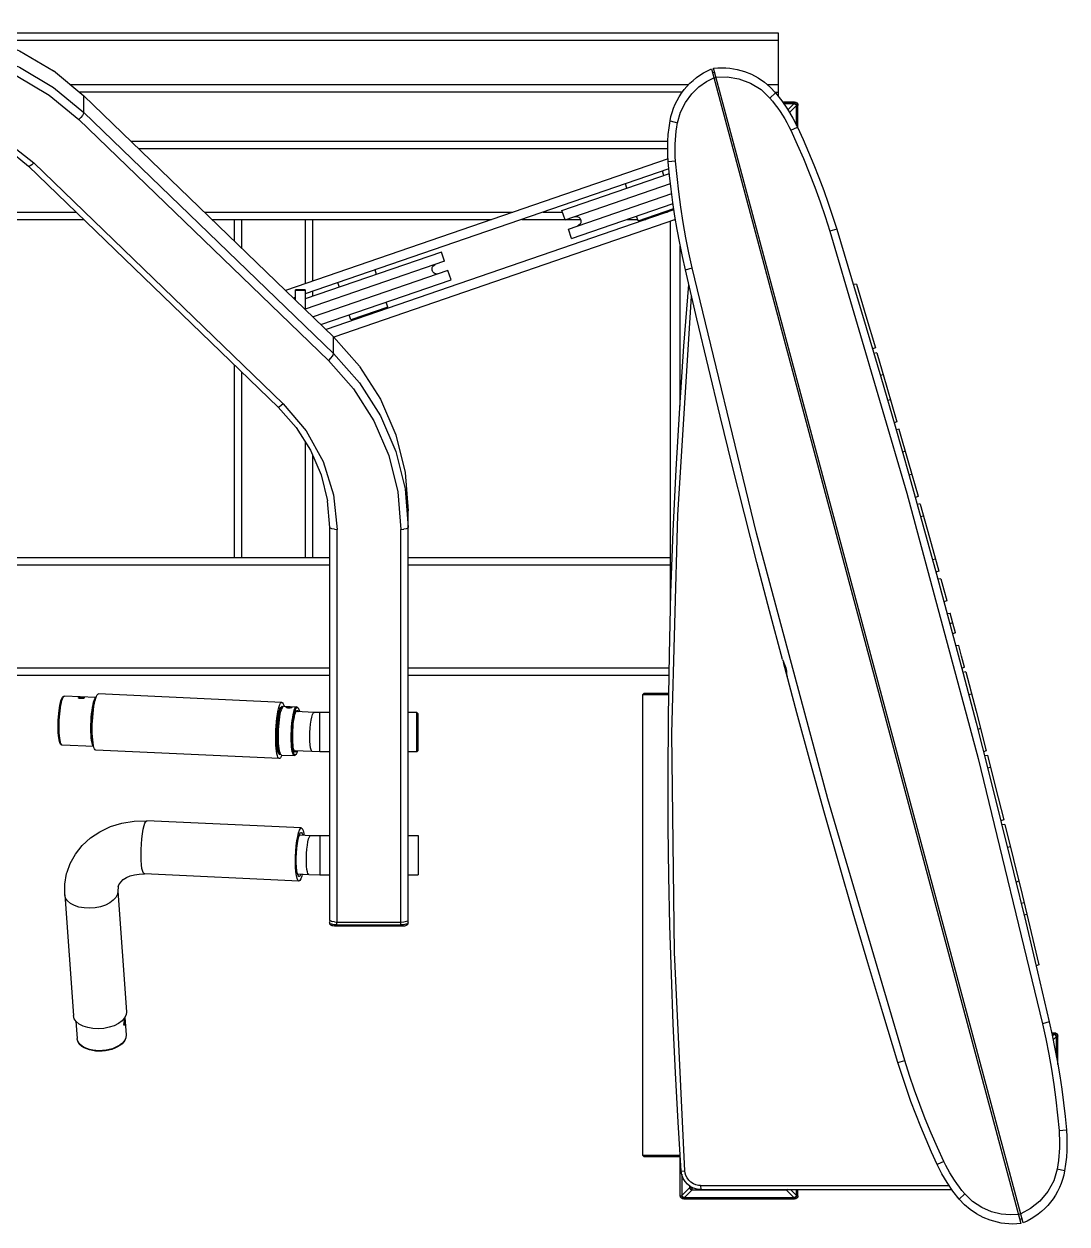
# Model space of a CAD drawing. Header units: millimetres. Extents: x 29224 to 62779, y 35576 to 54938.
# Drawn here: x 37800 to 38467, y 47035 to 47804 of the extents above; entities that cross this region are included whole.
import ezdxf

# ---------------------------------------------------------------- set-up
doc = ezdxf.new("R2010")
doc.units = ezdxf.units.MM
doc.linetypes.add('PEN_TYPE_1', pattern=[0])

# ---------------------------------------------------------------- blocks, each defined once
blk = doc.blocks.new('gimnasio_04')
at = {"color": 7, "linetype": 'PEN_TYPE_1'}
for points in [[(40.345, 6.556), (42.898, 6.363), (45.388, 5.785), (47.754, 4.839), (49.937, 3.547)], [(40.345, 5.502), (42.898, 5.308), (45.388, 4.73), (47.754, 3.783), (49.937, 2.491), (51.885, 0.884)], [(96.335, 5.959), (44.707, 5.959)], [(96.335, 5.489), (46.169, 5.489)], [(96.335, 1.931), (96.335, 5.959)], [(40.345, 4.924), (42.824, 4.735), (45.243, 4.175), (47.539, 3.256), (49.66, 1.999), (51.552, 0.44)], [(51.885, 1.94), (49.932, 3.563)], [(89.401, 0.349), (89.459, 0.625), (89.534, 0.894), (89.625, 1.157), (89.731, 1.413), (89.852, 1.661), (89.989, 1.9), (90.139, 2.13), (90.303, 2.35), (90.48, 2.559), (90.67, 2.758), (90.872, 2.944), (91.086, 3.119), (91.311, 3.28), (91.546, 3.428), (91.792, 3.562), (92.048, 3.68)], [(89.883, 0.232), (90.072, 0.904), (90.383, 1.534), (90.787, 2.08), (91.25, 2.528), (91.734, 2.867), (92.203, 3.106)], [(92.048, 3.68), (111.867, -70.284)], [(92.263, 3.464), (92.113, 3.438)], [(92.194, 3.719), (92.462, 3.744), (92.732, 3.752), (92.978, 3.745), (93.223, 3.725), (93.465, 3.691), (93.703, 3.645), (94.17, 3.514), (94.618, 3.334), (95.045, 3.106), (95.445, 2.833), (95.815, 2.516), (96.151, 2.157)], [(112.014, -70.245), (92.194, 3.719)], [(92.351, 3.132), (92.206, 3.094)], [(92.347, 3.145), (93.049, 3.166)], [(93.049, 3.166), (93.809, 3.047), (94.556, 2.772), (95.23, 2.354), (95.795, 1.815)], [(90.58, 2.663), (51.023, 2.663)], [(96.335, 2.663), (95.629, 2.663)], [(90.205, 2.193), (51.592, 2.193)], [(67.862, -13.492), (51.879, 1.957)], [(51.885, 1.94), (51.879, 1.957)], [(51.885, 0.884), (51.885, 1.94)], [(96.151, 2.157), (95.795, 1.815)], [(95.795, 1.815), (95.97, 1.604), (96.138, 1.387), (96.301, 1.167), (96.455, 0.941), (96.605, 0.712), (96.747, 0.477), (96.884, 0.238), (97.012, -0.006), (97.134, -0.254)], [(96.114, 2.193), (96.335, 2.193)], [(96.151, 2.157), (96.557, 1.64), (96.929, 1.097), (97.263, 0.532), (97.561, -0.055)], [(96.61, 1.566), (97.365, 1.566)], [(97.365, 1.566), (97.365, 1.478)], [(97.365, 1.566), (97.453, 1.548), (97.524, 1.499), (97.572, 1.427), (97.59, 1.34)], [(40.345, 0.985), (42.642, 0.767), (44.851, 0.119), (46.885, -0.931), (48.667, -2.345)], [(51.885, 0.884), (51.859, 0.814), (51.788, 0.704), (51.678, 0.573), (51.552, 0.44)], [(67.862, -14.549), (51.885, 0.884)], [(96.674, 1.478), (97.365, 1.478)], [(97.329, 1.452), (96.691, 1.452)], [(96.945, 1.068), (97.329, 1.452)], [(97.059, 0.886), (97.479, 1.304)], [(97.329, 1.452), (97.378, 1.446), (97.419, 1.425), (97.45, 1.394), (97.471, 1.353), (97.479, 1.304)], [(97.365, 1.478), (97.418, 1.467), (97.462, 1.438), (97.491, 1.394), (97.502, 1.34)], [(97.479, 1.304), (97.479, 0.116)], [(97.504, 1.34), (97.502, 1.34)], [(97.59, 1.34), (97.504, 1.34)], [(97.504, 0.064), (97.504, 1.34)], [(97.59, -0.122), (97.59, 1.34)], [(40.345, 0.635), (42.115, 0.502), (43.84, 0.101), (45.479, -0.555), (46.991, -1.448), (48.34, -2.561)], [(67.528, -14.993), (51.552, 0.44)], [(89.288, -2.272), (89.26, -1.834), (89.25, -1.396), (89.26, -0.957), (89.288, -0.52), (89.336, -0.085), (89.403, 0.349)], [(89.403, 0.349), (89.883, 0.232)], [(89.758, -2.231), (89.738, -1.954), (89.729, -1.679), (89.727, -1.404), (89.732, -1.131), (89.746, -0.856), (89.768, -0.582), (89.799, -0.31), (89.836, -0.039), (89.883, 0.232)], [(97.134, -0.254), (97.561, -0.055)], [(97.134, -0.254), (97.548, -1.155), (97.941, -2.063), (98.317, -2.98), (98.674, -3.903), (99.012, -4.832), (99.331, -5.769), (99.631, -6.713)], [(97.561, -0.055), (97.924, -0.853), (98.273, -1.656), (98.609, -2.466), (98.93, -3.281), (99.236, -4.102), (99.529, -4.927), (99.807, -5.759), (100.07, -6.595)], [(54.883, -0.945), (89.261, -0.945)], [(55.371, -1.417), (89.25, -1.417)], [(89.274, -2.076), (64.786, -10.509)], [(89.758, -2.231), (89.288, -2.272)], [(90.385, -9.191), (90.195, -8.335), (90.02, -7.476), (89.86, -6.614), (89.716, -5.75), (89.586, -4.884), (89.472, -4.015), (89.372, -3.144), (89.288, -2.272)], [(90.824, -9.074), (90.611, -8.105), (90.419, -7.135), (90.248, -6.16), (90.095, -5.182), (89.963, -4.2), (89.851, -3.217), (89.758, -2.231)], [(48.667, -2.345), (48.54, -2.459), (48.431, -2.537), (48.36, -2.568), (48.34, -2.561)], [(64.317, -17.994), (48.34, -2.561)], [(64.646, -17.778), (48.667, -2.345)], [(89.331, -2.721), (66.052, -10.737)], [(82.484, -5.397), (89.362, -3.029)], [(89.012, -3.149), (88.913, -2.864)], [(82.688, -5.991), (89.432, -3.668)], [(86.638, -3.968), (86.54, -3.683)], [(82.893, -6.585), (89.509, -4.306)], [(89.654, -5.348), (67.382, -13.017)], [(83.096, -7.177), (89.597, -4.939)], [(87.357, -6.056), (89.642, -5.27)], [(32.709, -5.494), (51.376, -5.494)], [(32.709, -5.966), (51.864, -5.966)], [(59.593, -5.494), (79.348, -5.494)], [(60.082, -5.966), (77.977, -5.966)], [(61.501, -5.966), (61.501, -7.337)], [(61.973, -5.966), (61.973, -7.793)], [(66.05, -5.966), (66.05, -10.073)], [(66.522, -5.966), (66.522, -9.912)], [(89.753, -5.978), (67.885, -13.507)], [(79.906, -5.966), (82.679, -5.966)], [(81.276, -5.494), (82.517, -5.494)], [(82.688, -5.991), (82.484, -5.397)], [(82.759, -5.966), (83.674, -5.966)], [(83.282, -5.787), (83.332, -5.774), (83.384, -5.769), (83.447, -5.776), (83.506, -5.794), (83.559, -5.823), (83.606, -5.861), (83.644, -5.908), (83.673, -5.961), (83.692, -6.02), (83.698, -6.084), (83.683, -6.18), (83.639, -6.265), (83.573, -6.334), (83.487, -6.38)], [(86.615, -5.966), (87.326, -5.966)], [(87.357, -6.056), (87.251, -5.747)], [(87.618, -5.966), (87.858, -5.966)], [(88.995, -5.494), (89.229, -5.494)], [(89.432, -31.1), (89.432, -6.088)], [(89.758, -6.004), (89.677, -6.004)], [(83.096, -7.177), (82.893, -6.585)], [(100.07, -6.595), (99.631, -6.713)], [(99.631, -6.713), (104.559, -23.489), (109.117, -40.499), (113.238, -57.491)], [(100.07, -6.595), (101.024, -9.74), (101.964, -12.889), (102.891, -16.042), (103.803, -19.199), (104.702, -22.36), (105.587, -25.525), (106.458, -28.693), (107.316, -31.866), (108.159, -35.042), (108.989, -38.221), (109.805, -41.405), (110.607, -44.592), (111.395, -47.782), (112.169, -50.976), (112.929, -54.173), (113.676, -57.374)], [(90.059, -17.926), (90.059, -7.666)], [(74.769, -8.053), (66.052, -11.056)], [(74.973, -8.647), (74.769, -8.053)], [(74.973, -8.647), (66.052, -11.718)], [(70.616, -9.484), (70.516, -9.199)], [(74.584, -9.445), (74.534, -9.458), (74.483, -9.463), (74.419, -9.456), (74.36, -9.438), (74.307, -9.409), (74.26, -9.37), (74.222, -9.324), (74.193, -9.27), (74.175, -9.211), (74.169, -9.148), (74.184, -9.052), (74.227, -8.966), (74.294, -8.897), (74.38, -8.852)], [(90.385, -9.191), (90.824, -9.074)], [(96.599, -34.153), (95.775, -31.044), (94.965, -27.932), (94.169, -24.816), (93.385, -21.698), (92.615, -18.576), (91.859, -15.45), (91.115, -12.322), (90.385, -9.191)], [(104.429, -59.852), (99.502, -43.076), (94.945, -26.066), (90.824, -9.074)], [(75.178, -9.241), (66.548, -12.212)], [(67.054, -12.701), (75.381, -9.834)], [(75.381, -9.834), (75.178, -9.241)], [(65.424, -11.126), (65.424, -10.465)], [(66.052, -10.465), (65.424, -10.465)], [(65.424, -10.486), (66.052, -10.486)], [(66.052, -10.465), (66.052, -11.733)], [(66.522, -10.574), (66.522, -10.893)], [(68.241, -10.302), (68.143, -10.016)], [(90.118, -66.93), (89.92, -63.785), (89.749, -60.639), (89.604, -57.492), (89.485, -54.344), (89.393, -51.194), (89.327, -48.044), (89.288, -44.894), (89.274, -41.743), (89.295, -37.787), (89.358, -33.833), (89.462, -29.879), (89.607, -25.927), (89.794, -21.976), (90.023, -18.028), (90.293, -14.082), (90.604, -10.138)], [(101.33, -10.104), (101.145, -10.136)], [(101.33, -10.101), (101.943, -12.147), (102.548, -14.196)], [(65.424, -10.953), (65.292, -10.999)], [(71.333, -11.574), (71.228, -11.264)], [(90.355, -66.917), (89.678, -52.918), (89.524, -38.896), (89.89, -24.879), (90.778, -10.892)], [(68.96, -12.391), (68.855, -12.081)], [(71.333, -11.574), (68.96, -12.391)], [(67.862, -13.492), (67.855, -13.476)], [(69.522, -15.359), (67.855, -13.476)], [(67.862, -14.549), (67.862, -13.492)], [(67.862, -14.549), (67.837, -14.619), (67.764, -14.729), (67.657, -14.86), (67.528, -14.993)], [(67.862, -14.549), (69.525, -16.429), (70.863, -18.538), (71.843, -20.823), (72.44, -23.229), (72.642, -25.695)], [(102.548, -14.196), (102.37, -14.261)], [(102.639, -14.51), (102.453, -14.542)], [(102.642, -14.511), (103.284, -16.714), (103.921, -18.919)], [(61.501, -15.275), (61.501, -27.62)], [(67.528, -14.993), (69.144, -16.819), (70.443, -18.867), (71.394, -21.087), (71.975, -23.422), (72.17, -25.817)], [(69.525, -15.374), (70.863, -17.483), (71.843, -19.768), (72.44, -22.172), (72.642, -24.638)], [(61.973, -15.73), (61.973, -27.62)], [(103.049, -15.908), (102.871, -15.971)], [(103.518, -17.522), (103.334, -17.565)], [(64.646, -17.778), (64.517, -17.892), (64.41, -17.97), (64.336, -17.999), (64.317, -17.994)], [(64.317, -17.994), (65.466, -19.293), (66.39, -20.752), (67.067, -22.329), (67.481, -23.991)], [(64.646, -17.778), (66.109, -19.5), (67.198, -21.466), (67.867, -23.598), (68.093, -25.817)], [(103.921, -18.922), (103.744, -18.987)], [(103.921, -18.922), (103.921, -18.919)], [(104.06, -19.406), (103.872, -19.438)], [(104.058, -19.399), (104.67, -21.549), (105.275, -23.701)], [(66.05, -20.214), (66.05, -27.62)], [(66.522, -21.056), (66.522, -27.62)], [(104.458, -20.805), (104.283, -20.87)], [(104.883, -22.303), (104.696, -22.337)], [(105.277, -23.706), (105.1, -23.769)], [(105.277, -23.706), (105.275, -23.701)], [(67.621, -25.695), (67.481, -23.991)], [(105.412, -24.189), (105.227, -24.222)], [(105.415, -24.194), (106.011, -26.341), (106.6, -28.491)], [(72.642, -50.854), (72.642, -24.638)], [(105.627, -24.962), (105.445, -25.006)], [(67.912, -25.807), (67.759, -25.781), (67.657, -25.742), (67.621, -25.695)], [(67.621, -50.854), (67.621, -25.695)], [(67.912, -25.807), (68.093, -25.817)], [(68.093, -50.976), (68.093, -25.817)], [(72.17, -25.817), (72.341, -25.807)], [(72.17, -50.976), (72.17, -25.817)], [(72.341, -25.807), (72.359, -25.805)], [(72.606, -25.742), (72.504, -25.781), (72.359, -25.805)], [(72.606, -25.742), (72.642, -25.695)], [(35.767, -27.62), (67.621, -27.62)], [(72.642, -27.62), (89.432, -27.62)], [(35.767, -28.092), (67.621, -28.092)], [(72.642, -28.092), (89.432, -28.092)], [(106.389, -27.721), (106.21, -27.776)], [(106.6, -28.497), (106.425, -28.561)], [(106.734, -28.981), (106.548, -29.013)], [(106.6, -28.497), (106.6, -28.491)], [(106.735, -28.986), (106.925, -29.684), (107.115, -30.382)], [(107.115, -30.387), (106.936, -30.452)], [(107.115, -30.387), (107.115, -30.382)], [(107.333, -31.199), (107.147, -31.232)], [(107.666, -32.439), (107.5, -31.817), (107.333, -31.194)], [(107.499, -31.816), (107.316, -31.866)], [(107.665, -32.436), (107.487, -32.5)], [(107.665, -32.436), (107.666, -32.439)], [(107.881, -33.248), (107.694, -33.281)], [(108.254, -34.65), (108.068, -33.951), (107.883, -33.252)], [(96.599, -34.153), (96.656, -34.296), (96.739, -34.479), (96.809, -34.682), (96.849, -34.892), (96.867, -35.091), (96.89, -35.245)], [(96.652, -34.357), (96.654, -34.355)], [(103.993, -59.97), (103.026, -56.783), (102.073, -53.591), (101.134, -50.395), (100.209, -47.195), (99.299, -43.991), (98.403, -40.783), (97.521, -37.571), (96.654, -34.355)], [(34.457, -35.153), (67.621, -35.153)], [(34.506, -34.681), (67.621, -34.681)], [(72.642, -34.681), (89.372, -34.681)], [(72.642, -35.153), (89.367, -35.153)], [(108.254, -34.656), (108.077, -34.721)], [(108.33, -34.948), (108.143, -34.977)], [(108.254, -34.656), (108.254, -34.65)], [(108.33, -34.943), (108.991, -37.468), (109.642, -39.995)], [(50.225, -38.449), (50.228, -38.243), (50.236, -38.033), (50.248, -37.825), (50.266, -37.622), (50.287, -37.426), (50.311, -37.242), (50.341, -37.072), (50.375, -36.917), (50.409, -36.787), (50.445, -36.687), (50.481, -36.613), (50.515, -36.56), (50.554, -36.525), (50.601, -36.504), (50.634, -36.5)], [(50.437, -36.912), (50.471, -36.777), (50.507, -36.666), (50.544, -36.583), (50.581, -36.528), (50.619, -36.502), (50.634, -36.5)], [(52.652, -36.593), (50.634, -36.5)], [(51.534, -36.606), (51.537, -36.596), (51.55, -36.587), (51.569, -36.578), (51.599, -36.574), (51.633, -36.569), (51.67, -36.567), (51.713, -36.567), (51.755, -36.569)], [(51.69, -36.663), (51.649, -36.66), (51.612, -36.653), (51.581, -36.643), (51.558, -36.634), (51.542, -36.621), (51.534, -36.608), (51.534, -36.606)], [(51.91, -36.606), (51.906, -36.614), (51.895, -36.624), (51.874, -36.635), (51.846, -36.647), (51.812, -36.655), (51.773, -36.66), (51.731, -36.663), (51.69, -36.663)], [(51.755, -36.569), (51.794, -36.57), (51.831, -36.575), (51.862, -36.58), (51.887, -36.587), (51.903, -36.595), (51.91, -36.603), (51.91, -36.606)], [(52.328, -38.561), (52.331, -38.33), (52.339, -38.095), (52.354, -37.864), (52.375, -37.638), (52.399, -37.423), (52.43, -37.225), (52.463, -37.047), (52.5, -36.896), (52.539, -36.772), (52.58, -36.679), (52.621, -36.619), (52.649, -36.603)], [(52.386, -38.551), (52.388, -38.326), (52.398, -38.1), (52.413, -37.876), (52.432, -37.656), (52.456, -37.449), (52.484, -37.257), (52.517, -37.086), (52.552, -36.938), (52.579, -36.855)], [(52.442, -37.861), (52.465, -37.612), (52.491, -37.373), (52.523, -37.151), (52.559, -36.949), (52.598, -36.772), (52.64, -36.624), (52.683, -36.507), (52.728, -36.424), (52.772, -36.377), (52.81, -36.364)], [(64.554, -36.901), (52.81, -36.364)], [(87.647, -36.409), (87.727, -36.331)], [(87.647, -36.409), (87.647, -65.905)], [(89.351, -36.409), (87.647, -36.409)], [(89.351, -36.331), (87.727, -36.331)], [(108.706, -36.38), (108.521, -36.416)], [(50.29, -38.468), (50.292, -38.273), (50.3, -38.066), (50.311, -37.851), (50.329, -37.64), (50.35, -37.436), (50.375, -37.244), (50.404, -37.068), (50.437, -36.912)], [(64.159, -39.163), (64.162, -38.909), (64.172, -38.652), (64.187, -38.396), (64.209, -38.147), (64.235, -37.91), (64.266, -37.687), (64.302, -37.485), (64.341, -37.308), (64.384, -37.159), (64.427, -37.042), (64.473, -36.959), (64.517, -36.912), (64.554, -36.901)], [(64.206, -39.093), (64.209, -38.868), (64.218, -38.639), (64.232, -38.413), (64.252, -38.191), (64.278, -37.983), (64.307, -37.789), (64.34, -37.617), (64.375, -37.469), (64.413, -37.347), (64.452, -37.257), (64.493, -37.199)], [(64.221, -39.072), (64.226, -38.792), (64.24, -38.509), (64.263, -38.232), (64.294, -37.975), (64.333, -37.745), (64.375, -37.552)], [(64.24, -39.043), (64.244, -38.855), (64.25, -38.667), (64.261, -38.476), (64.278, -38.292), (64.297, -38.115), (64.32, -37.952), (64.346, -37.802), (64.375, -37.672), (64.406, -37.561), (64.439, -37.475), (64.455, -37.444)], [(64.286, -39.093), (64.289, -38.87), (64.297, -38.644), (64.312, -38.418), (64.331, -38.199), (64.356, -37.993), (64.385, -37.801), (64.418, -37.63), (64.454, -37.482), (64.476, -37.41)], [(64.327, -39.108), (64.33, -38.888), (64.338, -38.665), (64.351, -38.444), (64.369, -38.226), (64.393, -38.019), (64.421, -37.825), (64.452, -37.649), (64.486, -37.496), (64.52, -37.374)], [(64.375, -37.552), (64.423, -37.404), (64.473, -37.304), (64.522, -37.259), (64.537, -37.262)], [(64.455, -37.444), (64.476, -37.41)], [(64.574, -37.208), (64.476, -37.41)], [(64.541, -37.172), (64.501, -37.194)], [(64.507, -37.2), (64.548, -37.246)], [(64.587, -37.216), (64.522, -37.366)], [(64.584, -37.2), (64.541, -37.172)], [(64.554, -36.901), (64.561, -36.901), (64.602, -36.927), (64.642, -36.989), (64.677, -37.085), (64.69, -37.137)], [(64.574, -37.208), (64.624, -37.161)], [(64.624, -37.161), (64.587, -37.216)], [(64.67, -37.142), (64.624, -37.161)], [(64.67, -37.142), (65.498, -37.179)], [(64.825, -37.212), (64.826, -37.203), (64.839, -37.194), (64.859, -37.185), (64.888, -37.179), (64.922, -37.176), (64.961, -37.174), (65.004, -37.174), (65.044, -37.174)], [(64.979, -37.27), (64.939, -37.267), (64.903, -37.26), (64.87, -37.251), (64.847, -37.239), (64.831, -37.226), (64.825, -37.215), (64.825, -37.212)], [(65.199, -37.212), (65.196, -37.22), (65.184, -37.231), (65.165, -37.242), (65.135, -37.252), (65.101, -37.26), (65.062, -37.267), (65.02, -37.27), (64.979, -37.27)], [(65.044, -37.174), (65.085, -37.177), (65.121, -37.181), (65.153, -37.185), (65.176, -37.192), (65.192, -37.2), (65.199, -37.21), (65.199, -37.212)], [(65.155, -39.147), (65.157, -38.927), (65.166, -38.702), (65.179, -38.481), (65.197, -38.263), (65.222, -38.056), (65.248, -37.863), (65.28, -37.687), (65.315, -37.534)], [(65.245, -39.09), (65.248, -38.893), (65.254, -38.694), (65.267, -38.496), (65.285, -38.302), (65.306, -38.12), (65.332, -37.952), (65.36, -37.801), (65.391, -37.671), (65.425, -37.565), (65.44, -37.532)], [(65.315, -37.534), (65.35, -37.405), (65.388, -37.303), (65.427, -37.229), (65.466, -37.189), (65.498, -37.179)], [(65.38, -37.524), (65.345, -37.672)], [(65.38, -37.524), (65.417, -37.405), (65.456, -37.314), (65.497, -37.257), (65.536, -37.233), (65.573, -37.241), (65.588, -37.255)], [(65.44, -37.532), (65.476, -37.462)], [(66.615, -37.544), (65.458, -37.491)], [(65.476, -37.462), (65.498, -37.431)], [(65.485, -37.461), (65.529, -37.495)], [(65.542, -37.203), (65.498, -37.179)], [(65.498, -37.431), (65.528, -37.413), (65.562, -37.421), (65.593, -37.461), (65.609, -37.498)], [(65.542, -37.203), (65.588, -37.255)], [(65.588, -37.255), (65.609, -37.285), (65.642, -37.36), (65.671, -37.467), (65.676, -37.501)], [(66.338, -39.117), (66.345, -38.841), (66.361, -38.561), (66.387, -38.292), (66.421, -38.05), (66.462, -37.845), (66.508, -37.687), (66.556, -37.586), (66.605, -37.545), (66.615, -37.544)], [(66.993, -37.552), (66.615, -37.544)], [(66.993, -40.063), (66.993, -37.552)], [(67.621, -37.552), (66.993, -37.552)], [(73.192, -37.552), (72.642, -37.552)], [(73.269, -37.63), (73.192, -37.552)], [(73.192, -40.063), (73.192, -37.552)], [(73.269, -39.985), (73.269, -37.63)], [(52.416, -38.504), (52.419, -38.317)], [(52.419, -38.317), (52.427, -38.107)], [(52.427, -38.107), (52.442, -37.861)], [(65.212, -39.135), (65.215, -38.912), (65.225, -38.686), (65.238, -38.46), (65.259, -38.242), (65.284, -38.035), (65.313, -37.843), (65.345, -37.672)], [(50.492, -39.635), (50.471, -39.633), (50.425, -39.612), (50.391, -39.58), (50.362, -39.539), (50.337, -39.484), (50.311, -39.406), (50.288, -39.303), (50.267, -39.171), (50.249, -39.013), (50.236, -38.834), (50.228, -38.642), (50.225, -38.449)], [(50.492, -39.635), (50.471, -39.63), (50.437, -39.596), (50.404, -39.534), (50.375, -39.443), (50.35, -39.326), (50.329, -39.184), (50.311, -39.023), (50.3, -38.844), (50.292, -38.657), (50.29, -38.468)], [(52.507, -39.72), (52.5, -39.718), (52.463, -39.674), (52.43, -39.596), (52.399, -39.485), (52.375, -39.345), (52.354, -39.179), (52.339, -38.991), (52.331, -38.782), (52.328, -38.561)], [(52.46, -39.459), (52.456, -39.445), (52.432, -39.31), (52.413, -39.148), (52.398, -38.966), (52.388, -38.764), (52.386, -38.551)], [(52.414, -38.626), (52.416, -38.504)], [(52.645, -39.97), (52.64, -39.969), (52.598, -39.943), (52.559, -39.882), (52.523, -39.785), (52.491, -39.656), (52.465, -39.495), (52.442, -39.31), (52.427, -39.1), (52.417, -38.87), (52.414, -38.626)], [(64.39, -40.506), (64.384, -40.504), (64.341, -40.48), (64.302, -40.418), (64.266, -40.322), (64.235, -40.192), (64.209, -40.032), (64.187, -39.845), (64.172, -39.635), (64.162, -39.406), (64.159, -39.163)], [(64.375, -40.223), (64.34, -40.179), (64.307, -40.102), (64.278, -39.995), (64.252, -39.858), (64.232, -39.697), (64.218, -39.511), (64.209, -39.31), (64.206, -39.093)], [(64.221, -39.072), (64.226, -39.337)], [(64.34, -39.954), (64.32, -39.899), (64.297, -39.804), (64.278, -39.685), (64.261, -39.547), (64.25, -39.393), (64.244, -39.223), (64.24, -39.043)], [(64.356, -39.983), (64.331, -39.853), (64.312, -39.692), (64.297, -39.508), (64.289, -39.308), (64.286, -39.093)], [(64.4, -40.031), (64.393, -40.003), (64.369, -39.865), (64.351, -39.702), (64.338, -39.519), (64.33, -39.319), (64.327, -39.108)], [(65.355, -40.314), (65.35, -40.314), (65.315, -40.291), (65.28, -40.237), (65.248, -40.154), (65.222, -40.04), (65.197, -39.902), (65.179, -39.739), (65.166, -39.557), (65.157, -39.358), (65.155, -39.147)], [(65.451, -40.245), (65.417, -40.265), (65.38, -40.255), (65.345, -40.213), (65.313, -40.136), (65.284, -40.031), (65.259, -39.895), (65.238, -39.734), (65.225, -39.55), (65.215, -39.35), (65.212, -39.135)], [(65.357, -40.027), (65.332, -39.97), (65.306, -39.876), (65.285, -39.757), (65.267, -39.616), (65.254, -39.454), (65.248, -39.279), (65.245, -39.09)], [(66.499, -40.052), (66.462, -40.029), (66.421, -39.944), (66.387, -39.804), (66.361, -39.612), (66.345, -39.379), (66.338, -39.117)], [(109.274, -38.567), (109.095, -38.629)], [(52.509, -39.728), (50.492, -39.635)], [(64.39, -40.506), (52.645, -39.97)], [(64.294, -39.951), (64.263, -39.786), (64.24, -39.578), (64.226, -39.337)], [(64.405, -40.143), (64.375, -40.135), (64.333, -40.07), (64.294, -39.952)], [(64.356, -39.983), (64.34, -39.954)], [(64.356, -39.983), (64.437, -40.2)], [(64.371, -40.203), (64.414, -40.162)], [(64.375, -40.223), (64.403, -40.232)], [(64.546, -40.283), (64.517, -40.363), (64.473, -40.446), (64.427, -40.494), (64.39, -40.506)], [(64.401, -40.039), (64.45, -40.195)], [(64.403, -40.232), (64.445, -40.211)], [(64.437, -40.2), (64.483, -40.25)], [(64.45, -40.195), (64.483, -40.25)], [(64.483, -40.25), (64.527, -40.276)], [(64.527, -40.276), (65.355, -40.314)], [(66.499, -40.052), (65.344, -40)], [(65.355, -40.314), (65.401, -40.293)], [(65.378, -40.063), (65.357, -40.027)], [(65.415, -40.003), (65.368, -40.032)], [(65.495, -40.006), (65.494, -40.011), (65.459, -40.061), (65.425, -40.083), (65.391, -40.074), (65.378, -40.063)], [(65.401, -40.293), (65.451, -40.245)], [(65.562, -40.009), (65.536, -40.092), (65.497, -40.182), (65.456, -40.241), (65.451, -40.245)], [(66.993, -40.063), (66.499, -40.052)], [(67.621, -40.063), (66.993, -40.063)], [(73.192, -40.063), (72.642, -40.063)], [(73.269, -39.985), (73.192, -40.063)], [(109.644, -40.003), (109.467, -40.07)], [(109.717, -40.294), (109.532, -40.327)], [(109.642, -40.003), (109.642, -39.995)], [(109.717, -40.288), (110.244, -42.359), (110.764, -44.432)], [(109.916, -41.072), (109.732, -41.116)], [(50.8, -47.78), (51.005, -47.218), (51.337, -46.617), (51.766, -46.071), (52.292, -45.587), (52.894, -45.184), (53.578, -44.861), (54.314, -44.637), (55.1, -44.511), (55.909, -44.495)], [(55.73, -44.799), (55.79, -44.629), (55.852, -44.526), (55.909, -44.495)], [(65.798, -44.948), (55.909, -44.495)], [(110.764, -44.433), (110.585, -44.497)], [(110.764, -44.433), (110.764, -44.432)], [(55.754, -47.893), (55.692, -47.85), (55.642, -47.732), (55.598, -47.548), (55.565, -47.304), (55.544, -47.013), (55.536, -46.686), (55.541, -46.336), (55.557, -45.981), (55.586, -45.636), (55.625, -45.314), (55.674, -45.031), (55.73, -44.799)], [(65.643, -48.346), (65.583, -48.3), (65.531, -48.183), (65.489, -47.999), (65.456, -47.757), (65.435, -47.464), (65.425, -47.137), (65.43, -46.788), (65.446, -46.432), (65.476, -46.087), (65.516, -45.765), (65.564, -45.483), (65.619, -45.25)], [(65.619, -45.25), (65.681, -45.079), (65.741, -44.977), (65.798, -44.948)], [(65.69, -45.338), (65.637, -45.488)], [(65.69, -45.338), (65.746, -45.254), (65.785, -45.236)], [(65.785, -45.236), (65.8, -45.239), (65.848, -45.294), (65.884, -45.397)], [(65.798, -44.948), (65.86, -44.991), (65.91, -45.109), (65.954, -45.293), (65.967, -45.4)], [(110.835, -44.725), (110.65, -44.754)], [(110.835, -44.725), (111.939, -49.213), (113.016, -53.707)], [(65.551, -47.874), (65.515, -47.688), (65.49, -47.451), (65.477, -47.172), (65.477, -46.868), (65.489, -46.552), (65.511, -46.241), (65.546, -45.952), (65.588, -45.696), (65.637, -45.488)], [(65.673, -45.387), (66.397, -45.42)], [(66.281, -47.928), (66.27, -47.926), (66.224, -47.876), (66.187, -47.765), (66.156, -47.601), (66.135, -47.389), (66.123, -47.142), (66.122, -46.871), (66.132, -46.591), (66.153, -46.315), (66.184, -46.058), (66.221, -45.83), (66.265, -45.644)], [(66.265, -45.644), (66.312, -45.511), (66.361, -45.436), (66.397, -45.42)], [(66.397, -45.42), (66.993, -45.434)], [(66.993, -45.434), (66.993, -47.944)], [(66.993, -45.434), (67.621, -45.434)], [(72.642, -45.434), (73.269, -45.434)], [(73.269, -45.434), (73.269, -47.944)], [(111.192, -46.163), (111.008, -46.198)], [(50.65, -49.238), (50.656, -48.543), (50.775, -47.864), (50.8, -47.78)], [(54.069, -48.715), (54.12, -48.585), (54.237, -48.411), (54.401, -48.255), (54.607, -48.123), (54.849, -48.017), (55.126, -47.941), (55.427, -47.898), (55.754, -47.893)], [(65.643, -48.346), (55.754, -47.893)], [(65.656, -48.056), (65.643, -48.053), (65.593, -47.998), (65.551, -47.874)], [(65.557, -47.895), (66.281, -47.928)], [(65.822, -48.042), (65.762, -48.213), (65.7, -48.315), (65.643, -48.346)], [(65.769, -47.905), (65.752, -47.955), (65.697, -48.04), (65.656, -48.056)], [(65.853, -47.908), (65.822, -48.042)], [(66.281, -47.928), (66.993, -47.944)], [(66.993, -47.944), (67.621, -47.944)], [(72.642, -47.944), (73.269, -47.944)], [(111.731, -48.357), (111.552, -48.419)], [(54.021, -49.192), (53.926, -49.391), (53.763, -49.58), (53.539, -49.747), (53.26, -49.887), (52.943, -49.993), (52.6, -50.061), (52.245, -50.088), (51.895, -50.071), (51.565, -50.014), (51.268, -49.917), (51.019, -49.785), (50.827, -49.624), (50.704, -49.44), (50.65, -49.238)], [(54.042, -48.992), (54.021, -49.192)], [(54.069, -48.715), (54.042, -48.992)], [(54.042, -48.992), (54.602, -56.717)], [(50.65, -49.238), (51.208, -56.963)], [(67.621, -49.768), (67.608, -49.795)], [(112.069, -49.749), (111.884, -49.782)], [(112.245, -50.481), (112.063, -50.524)], [(67.71, -50.927), (67.655, -50.905), (67.619, -50.879), (67.608, -50.851)], [(67.621, -50.854), (67.608, -51.033)], [(68.078, -51.248), (67.995, -51.246), (67.912, -51.238), (67.837, -51.225), (67.775, -51.211), (67.727, -51.191), (67.686, -51.17), (67.655, -51.144), (67.631, -51.115), (67.614, -51.075), (67.608, -51.033)], [(68.078, -51.155), (67.987, -51.152), (67.899, -51.145), (67.818, -51.134), (67.746, -51.119), (67.688, -51.102), (67.644, -51.08), (67.618, -51.058), (67.608, -51.033)], [(67.912, -50.968), (67.759, -50.94), (67.657, -50.901), (67.621, -50.854)], [(67.71, -50.927), (67.769, -50.942)], [(67.917, -50.968), (68.093, -50.976)], [(68.078, -51.248), (68.078, -50.976)], [(68.078, -51.155), (72.159, -51.155)], [(72.159, -51.248), (68.078, -51.248)], [(68.093, -50.976), (72.17, -50.976)], [(72.159, -51.248), (72.159, -50.976)], [(72.629, -51.033), (72.624, -51.075), (72.606, -51.113), (72.582, -51.144), (72.552, -51.17), (72.51, -51.191), (72.461, -51.211), (72.398, -51.227), (72.321, -51.238), (72.24, -51.246), (72.159, -51.248)], [(72.629, -51.033), (72.621, -51.058), (72.593, -51.08), (72.549, -51.102), (72.491, -51.119), (72.421, -51.134), (72.339, -51.145), (72.25, -51.152), (72.159, -51.155)], [(72.17, -50.976), (72.359, -50.966)], [(72.359, -50.966), (72.606, -50.901)], [(72.606, -50.901), (72.639, -50.859)], [(72.629, -51.033), (72.629, -50.87)], [(113.013, -53.706), (112.836, -53.771)], [(113.013, -53.706), (113.016, -53.707)], [(54.602, -56.717), (54.58, -56.917)], [(51.262, -57.164), (51.208, -56.963)], [(51.387, -57.348), (51.262, -57.164)], [(51.366, -57.319), (51.447, -58.435)], [(54.486, -57.117), (54.323, -57.304), (54.097, -57.472), (53.819, -57.612), (53.503, -57.718), (53.158, -57.786), (52.805, -57.812), (52.453, -57.796), (52.124, -57.739), (51.827, -57.641), (51.578, -57.509), (51.387, -57.348)], [(54.445, -57.532), (54.476, -57.272)], [(54.475, -57.614), (54.445, -57.532)], [(54.499, -57.579), (54.475, -57.614)], [(54.476, -57.272), (54.493, -57.238)], [(54.58, -56.917), (54.486, -57.117)], [(54.493, -57.238), (54.507, -57.319)], [(54.496, -57.094), (54.577, -58.208)], [(54.507, -57.319), (54.499, -57.579)], [(113.677, -57.374), (113.238, -57.491)], [(113.238, -57.491), (113.449, -58.46), (113.641, -59.43), (113.814, -60.405), (113.967, -61.383), (114.099, -62.363), (114.211, -63.348), (114.304, -64.336)], [(113.677, -57.374), (113.676, -57.374)], [(113.677, -57.374), (113.867, -58.23), (114.041, -59.089), (114.201, -59.951), (114.346, -60.815), (114.476, -61.681), (114.59, -62.55), (114.69, -63.421), (114.774, -64.293)], [(54.558, -58.392), (54.506, -58.535), (54.427, -58.657), (54.32, -58.774), (54.188, -58.881), (54.035, -58.977), (53.863, -59.062), (53.676, -59.132), (53.475, -59.186), (53.267, -59.225), (53.055, -59.246), (52.842, -59.251), (52.632, -59.24), (52.429, -59.21), (52.237, -59.165), (52.058, -59.104), (51.897, -59.028), (51.757, -58.938), (51.641, -58.838), (51.552, -58.727), (51.488, -58.61), (51.454, -58.486)], [(54.559, -58.392), (54.556, -58.409)], [(54.577, -58.222), (54.558, -58.392)], [(54.577, -58.208), (54.559, -58.392)], [(113.829, -58.061), (113.998, -58.061)], [(113.848, -58.149), (113.998, -58.149)], [(113.964, -58.175), (113.853, -58.175)], [(113.872, -58.265), (113.964, -58.175)], [(113.925, -58.509), (114.11, -58.322)], [(113.964, -58.175), (114.011, -58.182), (114.052, -58.203), (114.084, -58.234), (114.104, -58.274), (114.11, -58.322)], [(113.998, -58.061), (113.998, -58.149)], [(113.998, -58.061), (114.086, -58.079), (114.158, -58.128), (114.206, -58.2), (114.224, -58.287)], [(113.998, -58.149), (114.052, -58.16), (114.096, -58.19), (114.125, -58.234), (114.136, -58.287)], [(114.11, -58.322), (114.11, -59.458)], [(114.136, -59.596), (114.136, -58.287)], [(114.224, -58.287), (114.136, -58.287)], [(114.224, -60.089), (114.224, -58.287)], [(54.512, -58.504), (54.44, -58.619), (54.34, -58.732), (54.211, -58.838), (54.061, -58.934), (53.89, -59.018), (53.703, -59.09), (53.505, -59.145), (53.295, -59.186), (53.08, -59.212), (52.863, -59.218), (52.65, -59.209), (52.445, -59.183), (52.248, -59.139), (52.067, -59.08), (51.905, -59.007), (51.763, -58.921), (51.644, -58.824), (51.553, -58.717), (51.488, -58.602), (51.454, -58.483), (51.447, -58.434)], [(103.99, -59.97), (104.429, -59.852)], [(106.927, -66.311), (106.514, -65.41), (106.12, -64.502), (105.744, -63.585), (105.386, -62.662), (105.049, -61.733), (104.729, -60.796), (104.429, -59.852)], [(106.501, -66.51), (106.138, -65.712), (105.788, -64.909), (105.452, -64.099), (105.131, -63.284), (104.824, -62.464), (104.531, -61.638), (104.253, -60.806), (103.99, -59.97)], [(114.304, -64.336), (114.774, -64.293)], [(114.304, -64.336), (114.322, -64.609), (114.333, -64.886), (114.335, -65.161), (114.328, -65.434), (114.315, -65.708)], [(114.774, -64.293), (114.802, -64.73), (114.812, -65.169), (114.802, -65.607), (114.774, -66.044), (114.726, -66.48), (114.659, -66.914)], [(87.727, -65.984), (87.647, -65.905)], [(87.647, -65.905), (90.057, -65.905)], [(87.727, -65.984), (90.062, -65.984)], [(90.059, -68.505), (90.059, -65.984)], [(114.315, -65.708), (114.292, -65.981), (114.263, -66.254), (114.224, -66.526), (114.178, -66.796)], [(106.927, -66.311), (106.501, -66.51)], [(107.909, -68.722), (107.503, -68.205), (107.132, -67.662), (106.798, -67.097), (106.501, -66.51)], [(108.267, -68.38), (108.091, -68.169), (107.922, -67.952), (107.759, -67.732), (107.605, -67.506), (107.456, -67.277), (107.313, -67.042), (107.178, -66.803), (107.05, -66.559), (106.927, -66.311)], [(114.178, -66.796), (113.96, -67.542), (113.589, -68.237), (113.081, -68.849), (112.484, -69.334)], [(114.659, -66.914), (114.178, -66.796)], [(90.118, -66.933), (90.355, -66.917)], [(91.371, -68.105), (91.129, -68.082), (90.903, -68.015), (90.696, -67.908), (90.513, -67.766), (90.36, -67.594), (90.24, -67.394), (90.157, -67.173), (90.118, -66.933)], [(90.147, -67.122), (90.147, -68.505)], [(90.173, -68.471), (90.173, -67.208)], [(91.358, -67.854), (91.218, -67.845), (91.06, -67.809), (90.896, -67.742), (90.739, -67.641), (90.604, -67.514), (90.497, -67.366), (90.42, -67.21), (90.375, -67.057), (90.355, -66.917)], [(114.659, -66.914), (114.601, -67.19), (114.527, -67.459), (114.436, -67.722), (114.33, -67.978), (114.208, -68.226), (114.072, -68.465), (113.922, -68.695), (113.758, -68.915), (113.581, -69.124), (113.391, -69.323), (113.189, -69.509), (112.975, -69.684), (112.75, -69.845), (112.515, -69.993), (112.269, -70.127), (112.014, -70.245)], [(90.65, -67.994), (90.173, -68.471)], [(90.796, -68.141), (90.319, -68.619)], [(90.65, -67.871), (90.65, -67.994)], [(90.796, -68.141), (90.754, -68.131), (90.715, -68.108), (90.684, -68.076), (90.661, -68.037), (90.65, -67.994)], [(90.65, -67.994), (90.866, -67.994)], [(90.796, -67.965), (90.796, -68.141)], [(96.854, -68.141), (90.796, -68.141)], [(91.358, -67.854), (91.371, -68.103)], [(91.358, -67.854), (107.258, -67.854)], [(91.371, -68.103), (107.43, -68.103)], [(96.854, -68.141), (96.854, -68.103)], [(96.939, -68.103), (96.854, -68.141)], [(97.329, -68.619), (96.854, -68.141)], [(97.479, -68.471), (97.111, -68.103)], [(97.479, -68.103), (97.479, -68.471)], [(97.504, -68.103), (97.504, -68.505)], [(97.59, -68.505), (97.59, -68.103)], [(107.909, -68.722), (108.267, -68.38)], [(111.714, -69.71), (111.19, -69.738), (110.601, -69.685), (109.979, -69.531), (109.354, -69.259), (108.768, -68.868), (108.267, -68.38)], [(90.059, -68.505), (90.147, -68.505)], [(90.285, -68.732), (90.197, -68.714), (90.125, -68.666), (90.077, -68.594), (90.059, -68.505)], [(90.285, -68.644), (90.231, -68.633), (90.187, -68.603), (90.158, -68.559), (90.147, -68.505)], [(90.319, -68.619), (90.272, -68.611), (90.232, -68.59), (90.201, -68.559), (90.179, -68.518), (90.173, -68.471)], [(90.285, -68.732), (90.285, -68.644)], [(97.365, -68.644), (90.285, -68.644)], [(97.365, -68.732), (90.285, -68.732)], [(90.319, -68.619), (97.329, -68.619)], [(97.479, -68.471), (97.471, -68.518), (97.45, -68.559), (97.419, -68.59), (97.378, -68.611), (97.329, -68.619)], [(97.59, -68.505), (97.572, -68.594), (97.524, -68.666), (97.453, -68.714), (97.365, -68.732)], [(97.502, -68.505), (97.491, -68.559), (97.462, -68.603), (97.418, -68.633), (97.365, -68.644)], [(97.365, -68.732), (97.365, -68.644)], [(97.504, -68.505), (97.59, -68.505)], [(111.867, -70.284), (111.599, -70.309), (111.33, -70.317), (111.083, -70.31), (110.839, -70.29), (110.597, -70.256), (110.358, -70.21), (109.892, -70.079), (109.443, -69.898), (109.017, -69.671), (108.616, -69.398), (108.246, -69.081), (107.909, -68.722)], [(111.856, -69.658), (111.711, -69.699)], [(112.484, -69.334), (111.859, -69.671)], [(111.945, -69.99), (111.815, -70.037)]]:
    blk.add_lwpolyline(points, dxfattribs=at)

msp = doc.modelspace()

# ---------------------------------------------------------------- block references
at = {"xscale": 10, "yscale": 10, "zscale": 10}
msp.add_blockref('gimnasio_04', (37319.08, 47738.49), dxfattribs=at)

doc.saveas('drawing.dxf')
